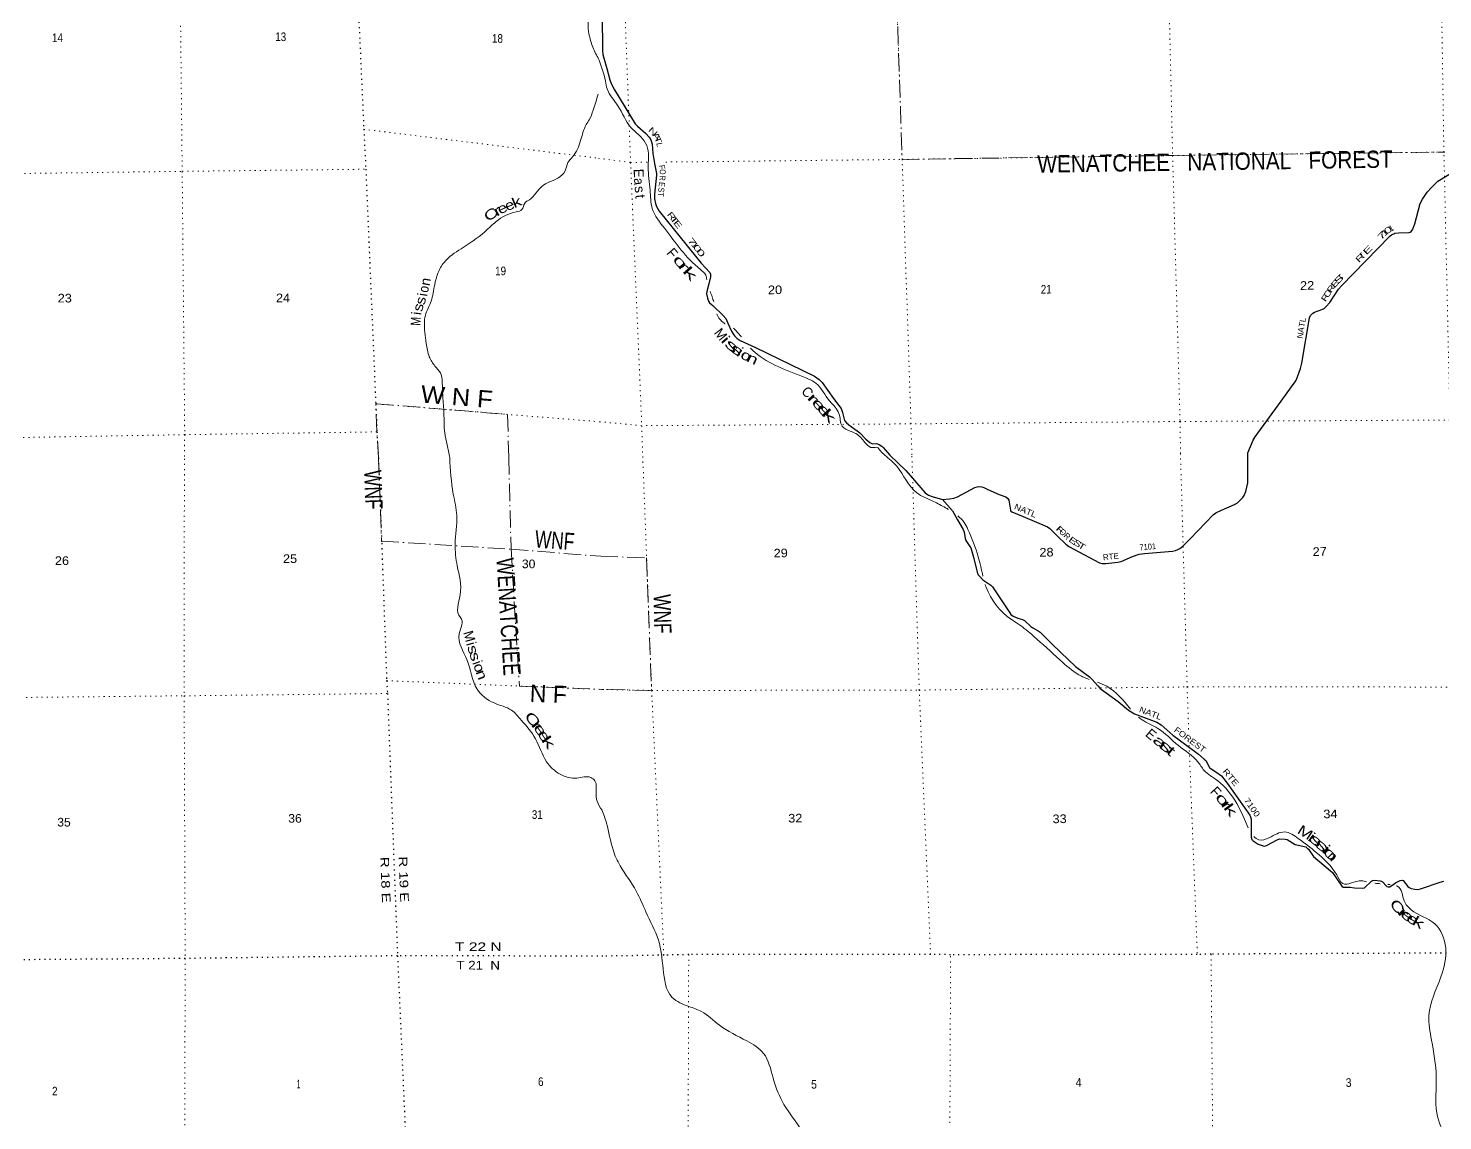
# Model space of a CAD drawing. Header units: feet. Extents: x -8 to 250644, y -192250 to 1368.
# Drawn here: x 112967 to 141658, y -58977 to -36819 of the extents above; entities that cross this region are included whole.
import ezdxf
from ezdxf.enums import TextEntityAlignment as Align

# ---------------------------------------------------------------- set-up
doc = ezdxf.new("R2010")
doc.units = ezdxf.units.FT
doc.header["$LTSCALE"] = 70
doc.linetypes.add('DOT_DASHED', pattern=[7.7, 5, -1.2, 0.3, -1.2])
doc.linetypes.add('DOTTED', pattern=[1.5, 0.3, -1.2])
for name, color, linetype, lineweight in [('29', 7, 'Continuous', 25), ('39', 7, 'Continuous', 13), ('44', 7, 'DOT_DASHED', 13), ('6', 7, 'DOTTED', 25), ('7', 7, 'DOTTED', 13)]:
    doc.layers.add(name, color=color, linetype=linetype, lineweight=lineweight)
doc.layers.add('30', color=7, linetype='Continuous')
doc.layers.add('41', color=7, linetype='Continuous')

msp = doc.modelspace()

# ---------------------------------------------------------------- linework, layer by layer
at = {"layer": '29'}
for points in [[(124605.72, -36560.09), (124613.02, -37268.68), (124621.72, -37348.9), (124702.48, -37632.33), (124760.68, -37865.55), (124788.91, -37938.62), (124861.01, -38070.42), (125278.73, -38759.95), (125322.18, -38805.17), (125492.67, -38955.44), (125559.56, -39030.58), (125591.71, -39079.78), (125610.86, -39122.01), (125623.86, -39166.84), (125634.8, -39357.37), (125668.62, -39564.52), (125704.24, -39730.79), (125708.02, -39766.75), (125706.67, -39799.82), (125668.3, -40183.1), (125672.08, -40281.51), (125686.8, -40375.45), (125709.91, -40432.91), (125766.58, -40528.08), (126613.9, -41583.53), (126791.67, -41772.78), (126806.8, -41806.84), (126803.01, -41859.83), (126773.61, -41999.26), (126731.15, -42155.06), (126727.37, -42204.26), (126741.56, -42295.21), (126761.41, -42355.66), (126787.88, -42385.94), (126853.56, -42443.69), (127064.73, -42642.1), (127115.06, -42707.66), (127158.66, -42800.71), (127230.47, -42965.45), (127270.13, -43029.38), (127296.61, -43063.44), (127345.78, -43108.86), (127409.27, -43149.9), (127704.65, -43285.59), (128913.57, -43873.42), (129008.13, -43941.55), (129068.65, -44002.11), (129297.48, -44331.4), (129407.17, -44467.66), (129452.56, -44532), (129482.81, -44611.49), (129526.34, -44773.72), (129562.24, -44823.44), (129611.42, -44865.08), (129779.94, -44984.04), (129834.58, -45027.83), (129954.6, -45154.42), (130038.82, -45220.86), (130090.39, -45248.47), (130171.01, -45244.13), (130224.16, -45258.71), (130280.25, -45294.02), (130311.15, -45323.06), (130355.47, -45376.23), (130443.4, -45475.87)], [(137703.66, -45432.88), (137811.72, -45174.13), (137851.32, -45107.31), (138384.39, -44379.01), (138675.88, -43968.04), (138713.36, -43886.7), (138776.12, -43718.24), (138802.02, -43612.66), (138956.41, -42692.39), (138978.48, -42643.31), (139022.23, -42597.55), (139057.91, -42578.97), (139207.13, -42520.36), (139254.6, -42499.48), (139296.2, -42465.42), (139367.38, -42380.88), (139546.79, -42108.5), (139606.36, -42045.29), (140587.14, -41035.86), (140621.93, -41008.22), (140642.86, -40995.03), (140663.54, -40985.51), (140686.35, -40978), (140758.01, -40968.78), (140979.75, -40963.89), (141000.29, -40955.29), (141019.08, -40940.09), (141045.56, -40906.02), (141089.27, -40782.35), (141201.14, -40375.41), (141246.02, -40285.29), (141342.54, -40143.43), (141427.58, -40050.62), (141520.6, -39959.61), (141561.86, -39921.94), (142251.02, -39497.93)], [(130443.4, -45475.87), (130769.6, -45791.36), (131160.58, -46243.61), (131224.08, -46287.16), (131302.64, -46317.37), (131510.59, -46376.83)], [(131510.59, -46376.83), (131656.39, -46366.29), (131743.38, -46351.78), (131816.04, -46321.5), (132167.78, -46134.17), (132212.59, -46119.65), (132252.85, -46115.13), (132310.13, -46118.34), (132347.03, -46132.84), (132432.84, -46176.7), (132658.87, -46272.23), (132795.15, -46325.4), (132834.92, -46353.89), (132858.42, -46391.34), (132887.41, -46594.45), (132900.59, -46610.28), (132917.7, -46626.6), (133145.73, -46722.13), (133641.81, -46933.1), (133691.41, -46967.69), (133846.16, -47117.03), (134016.49, -47285.04), (134076.26, -47330.38), (134695.73, -47660.1), (134752.85, -47673.79), (134824.9, -47675.93), (135064.78, -47649.55), (135132.26, -47632.25), (135367.66, -47531.01), (135499.72, -47488.65), (135611.17, -47471.89), (136174.34, -47423.65), (136240.45, -47410.83), (136287.9, -47392.37), (136327.44, -47371.27), (136387.76, -47322.49), (136533.12, -47175.41), (137000.98, -46685.86), (137057.62, -46647.2), (137170.48, -46592.89), (137431.8, -46479.51), (137492.57, -46444.09), (137537.38, -46404.53), (137605.92, -46338.58), (137630.98, -46298.1), (137666.55, -46214.61), (137704.06, -46036.86), (137703.66, -45432.88)], [(131510.59, -46376.83), (131711.09, -46608.96), (131743.37, -46653.8), (131815.54, -46789.25), (131933.17, -46983.52), (131952.18, -47037.68), (131970.07, -47165.52), (131982.69, -47208.2), (132068.97, -47328.34), (132088.69, -47358.08), (132137.58, -47544.9), (132212.48, -47853.78), (132236.31, -47902.78), (132260.04, -47934.43), (132330.82, -48003.9), (132492.99, -48115.73), (132526.28, -48150.73), (132821.53, -48593.71)], [(132821.53, -48593.71), (132874.23, -48674.32), (132900.4, -48708.45), (132945.4, -48742.91), (133036.48, -48786.24), (133135.19, -48811.49), (133176.46, -48829.89), (133304.7, -48953.88), (133343.44, -48980.3), (133454.79, -49037.65), (133491.06, -49064.71), (133723.29, -49295.63), (133913.66, -49481.62), (134208.22, -49765.61), (134495.39, -49972.1), (134550.64, -50025.32), (134658.92, -50153.4), (134711.55, -50209.5), (135071.45, -50473.09), (135286.2, -50652.65), (135403.85, -50720.79), (135860.86, -50895.32), (135947.92, -50945.64), (136184.3, -51153.55), (136623.33, -51479.09)], [(136623.33, -51479.09), (136706.92, -51541.08), (136820.37, -51641.8), (136851.17, -51673.05), (136927.52, -51811.28), (136962.72, -51842.27), (137053.65, -51901.16), (137168.33, -51984.71), (137288.1, -52129.15), (137742.99, -52778.67), (137761.44, -52811.65), (137773.86, -52858.09), (137770.72, -53125.1), (137774.62, -53227.09), (137787.8, -53273.26), (137811.52, -53300.95), (137915.33, -53369.49), (138017.14, -53401.19), (138048.77, -53405.14), (138085.21, -53396.97), (138298.58, -53277.74), (138349.28, -53258.75), (138460.34, -53265.1), (138502.17, -53274.57), (138668.44, -53372.74), (138878.35, -53424.16), (138910.75, -53446.03), (138934.48, -53469.77), (139034.78, -53616.31), (139383.29, -53906.11), (139424.78, -53941.92), (139609.3, -54218.89), (139640.04, -54236.41), (139777.89, -54239.91), (139871.82, -54253.62), (140036.34, -54261.09), (140069.57, -54250.89), (140212.96, -54118.65), (140241.95, -54101.51), (140273.58, -54100.19), (140392.21, -54113.38), (140428.74, -54127.11), (140526.64, -54228.13), (140554.94, -54235.05), (140584.64, -54233.4), (140671.53, -54174.01)], [(140671.53, -54174.01), (140700.5, -54154.21), (140726.98, -54135.8), (140798.16, -54101.51), (140838.15, -54095.49), (140856.15, -54106.79), (140951.05, -54228.13), (140976.47, -54245.54), (141019.58, -54265.05), (141093.39, -54282.19), (141152.38, -54285.05), (141204.1, -54275.6), (141607.36, -54136.82), (141678.59, -54116.02)]]:
    msp.add_lwpolyline(points, dxfattribs=at)
at = {"layer": '39'}
for points in [[(122144.32, -30085.33), (122121.87, -30108.52), (122042.36, -30284.11), (122067.79, -30513.47), (122104.46, -30954.16), (122173.72, -31104.76), (122237.16, -31295.66), (122203.76, -31440.8), (122166.39, -31594.01), (122208, -31839.39), (122271.62, -32060.48), (122289.29, -32342.23), (122301.87, -32432.76), (122371.27, -32609.53), (122370.38, -32810.86), (122380.4, -33163.11), (122427.5, -33309.81), (122527.18, -33502.53), (122621.05, -33737.55), (122734.47, -33867.78), (122817.78, -34012.27), (122855.09, -34207.34), (122887.89, -34315.87), (122991.23, -34444.15), (123183.6, -34658.5), (123308.97, -34768.53), (123513, -34908.32), (123678.95, -35078.53), (123835.04, -35283.01), (124024.94, -35416.84), (124115.02, -35692.15), (124156.78, -35963.7), (124274.8, -36198.59), (124336.32, -36403.6), (124329.48, -36621.06), (124322.55, -36820.4), (124363.99, -37035.59), (124402.98, -37170.25), (124525.97, -37420.49)], [(124522.59, -37408.85), (124674.5, -37891.42), (124708.88, -38049.89), (124926.61, -38390.85), (125189.92, -38829.75), (125489.71, -39149.4), (125546.86, -39355.84), (125540.74, -39633.61), (125581.47, -40099.85), (125624.97, -40477.52), (125875.69, -40878.36), (126600.56, -41713.07), (126708.62, -41826.21), (126728.04, -41919.38)], [(124528.15, -38157.02), (124424.39, -38482.73), (124344.97, -38674.43), (124283.14, -38773.41), (124170.25, -39098.16), (124009.09, -39425.19), (123913.16, -39544.49), (123855.74, -39711.91), (123707.64, -39857.67), (123388.61, -40022.51), (123130.56, -40297.73), (123036.37, -40366.69), (122980.74, -40493.83), (122860.27, -40542.81), (122460.09, -40737.49), (122226.66, -40948.95), (121745.61, -41289.83), (121403.06, -41567.53), (121275.5, -41787.67), (121210.4, -42021.56), (121137.8, -42352.12), (121022.7, -42642.66), (121008.51, -42982.96), (121037.95, -43210.29), (121101.83, -43479.71), (121215.58, -43670.33), (121327.03, -43808.62), (121362.27, -43993.64), (121375.97, -44283.47), (121398.03, -44631.62), (121414.31, -45024.11), (121461.96, -45269.45), (121515.21, -45526.72)], [(126796.49, -42158.3), (126839.41, -42269.02), (126870.67, -42367.38)], [(126934.39, -42607.99), (126949.21, -42647.75), (127096.16, -42812.65), (127100.28, -42815.77)], [(127270.37, -42898.8), (127274.2, -42902.65), (127419.06, -43061.55), (127435.55, -43080.22)], [(127615.34, -43305.38), (127702.87, -43387.47), (128738.69, -43909.83), (128945.13, -44019.55), (129223.45, -44383.78), (129411.74, -44630.59), (129477.66, -44889.21), (129639.8, -44991.52), (129785.39, -45059.85), (129956.7, -45242.51), (130098.47, -45324.99), (130184.77, -45319.72), (130252.07, -45391.19), (130341.65, -45476.43)], [(121515.14, -45525.99), (121588.46, -46267.51), (121657.85, -46703.85), (121625.01, -47281.17), (121668.27, -47721.58), (121727.96, -48312.82), (121731.03, -48767.38), (121735.06, -48771.4), (121709.68, -49097.28), (121863.72, -49621.98), (122070.22, -50220.99), (122414.72, -50503.98), (122768.95, -50650.18), (122966.47, -50850.97), (123254.89, -51230.6), (123479.17, -51694.83), (123757.25, -51949.78), (124097.24, -52027.61), (124374.69, -52013.04), (124461.32, -52083.28), (124483.98, -52316.56), (124504.51, -52495.54), (124607.27, -52680.65)], [(130341.65, -45476.43), (130583.24, -45702.24), (130990.19, -46242.76), (131330.64, -46417.09), (131572.95, -46544.76), (131633.77, -46578.59)], [(131819.16, -46706.73), (131950.64, -46841.57), (132026.87, -46984.58), (132236.67, -47536.79), (132330.05, -47930.8)], [(132375.13, -48100.67), (132393.74, -48152.53), (132908.3, -48810.39), (133051.15, -48903.45), (133357.13, -49148.01), (133892.83, -49630.79), (134277.38, -49931.94), (134485.5, -50028.63)], [(134657.96, -50081.08), (134842.52, -50164.02), (135324.81, -50630.68)], [(135489.2, -50790.7), (135559.5, -50843.39), (135879.69, -51018.34), (136297.59, -51367.92), (136689.49, -51695.27), (136819.14, -51870.75), (137089.16, -52078.96), (137480.4, -52543.05), (137714.4, -53034.55)], [(124602.78, -52672.57), (124695.66, -52941.07), (124827.53, -53484.52), (124974.53, -53806.85), (125299.27, -54320.94), (125493.98, -54739.98), (125748.17, -55314.1), (125843.71, -55895.61), (126027.6, -56475.47), (126368, -56659.85), (126622.48, -56761.43), (126986.52, -57040.42), (127543.1, -57358.39), (127881.17, -57611.13), (128073.51, -58104.56), (128257.89, -58581.88), (128596.73, -59087.97), (128811.05, -59603.62), (128865.58, -59949.7), (129075.48, -60135.55), (129361.07, -60444.37), (129822.29, -60967.06), (130179.35, -61443.07), (130309.06, -62016.68), (130329.34, -62386.75), (130316.82, -62897.44), (130485.98, -63203.78), (130951.18, -63734.52), (131196.69, -64027.09), (131319.16, -64439.81), (131397.8, -64781.97), (131402.87, -64977.03), (131666.92, -65175.17), (132072.19, -65643.34), (132310.59, -66161.09), (132579.68, -66560.33), (133174.09, -66944.82), (133263.16, -67206.59), (133260.89, -67671.07), (133220.3, -68173.61), (133399.7, -68439.77), (133851.51, -68833.73), (133882.09, -69149.55), (133963.08, -69421.34), (134184.85, -69643.43), (134435.43, -69720.87), (134645.88, -69794.12), (134927.76, -70040.59), (135539.73, -70527.7), (135720.44, -70524.42), (136244.41, -70530.59), (136456.48, -70682.27), (136705.11, -71161.86), (136873.87, -71550.63), (137070.62, -71961.64), (137241.64, -72710.36), (137315.13, -73697.96)], [(137826.14, -53210.81), (137926.52, -53280.83), (138133.52, -53237.44), (138453.31, -53120.12), (138735.73, -53256), (139091.74, -53534.95), (139507.08, -53992.23), (139628.73, -54164.52), (140012.46, -54109.79), (140112.95, -54129.02)], [(140282.11, -54160.39), (140289.27, -54161.19), (140392.29, -54170.62)], [(140543.85, -54181.94), (140555.27, -54182.9), (140594.97, -54185.51)], [(140723.6, -54209.97), (140736.32, -54216.27), (140877.78, -54519.51), (141017.44, -54699.05), (141495.89, -54982.52), (141718.38, -55470.04), (141621.15, -56058.81), (141376.41, -56844.03), (141430.2, -57340.91), (141526.94, -58089.33), (141539.45, -58817.29), (141761.7, -59353.07), (142110.89, -59794.87), (142359.15, -60348.85), (142631.02, -61413.68), (142962.96, -62512.93), (143191.01, -63507.2), (143382.47, -63767.38), (143844.59, -64107.09), (143894.33, -64612), (143889.43, -65205.17), (143865.43, -65599.18)]]:
    msp.add_spline(points, degree=3, dxfattribs=at)
at = {"layer": '44'}
for points in [[(142986.91, -35198.27), (141615.71, -35218.7), (141595.62, -33901.53), (140226.77, -33921.25), (140213.84, -32533.84), (138807.09, -32567.33), (138785.08, -31218.84), (137404.42, -31232.13), (137438.44, -32566.51), (136018.95, -32600.36), (136054.82, -33985.18), (130512.33, -34091), (130692.86, -39479.07), (136179.49, -39400.22), (141682.3, -39329.18)], [(120068.06, -45533.6), (120039.81, -45005.53), (120014.5, -44435.94), (120027.6, -44433.77), (122689.87, -44650.53), (122711.66, -45519.1)], [(120068.06, -45533.6), (120134.32, -47220.87), (122755.51, -47385.09), (124578.54, -47528.24)], [(122711.66, -45519.1), (122759.24, -47371), (122928.62, -50161.31), (124592.5, -50228.67)], [(124578.54, -47528.24), (125506.73, -47559.03), (125612.22, -50250.35), (124592.5, -50228.67)]]:
    msp.add_lwpolyline(points, dxfattribs=at)
at = {"layer": '6'}
for points in [[(119109.53, -24406.43), (119256.85, -27670.28), (119314.97, -29069.12), (119517.63, -33291.67), (119569.99, -34380.51), (119772.12, -38866.79), (119812.87, -39677.88), (120014.5, -44435.94), (120039.81, -45005.53), (120068.06, -45533.6)], [(120068.06, -45533.6), (120135.01, -47261.7), (120236.03, -50051.28), (120252.72, -50312.73), (120456.17, -55632.43), (120649.64, -59985.38), (120693.84, -60972.18), (120917.27, -66239.55), (121183.05, -71557.12), (121406.61, -76880.81), (121664.26, -82164.2), (121545.91, -87450.28)], [(124623.17, -55638.46), (120456.17, -55632.43), (116149.29, -55686.36), (110826.95, -55728.03), (107644.03, -55734.9)], [(155779.21, -55547.67), (152842.48, -55545.8), (147588.59, -55588.07), (147445.32, -55586.87), (142224.72, -55574.96), (142050.57, -55574.29), (136959.58, -55599.34), (136680.49, -55604.23), (131675.36, -55609.85), (131269.84, -55604.17), (126363.1, -55606.17), (125859.11, -55620.19), (124623.17, -55638.46)]]:
    msp.add_lwpolyline(points, dxfattribs=at)
at = {"layer": '7'}
for p, q in [((119772.12, -38866.79), (124533.8, -39454.95)), ((124564.73, -44800.78), (120014.5, -44435.94)), ((120236.03, -50051.28), (124592.5, -50228.67)), ((136514.03, -51360.78), (136680.49, -55604.23))]:
    msp.add_line(p, q, dxfattribs=at)
for points in [[(125512.94, 348.61), (125540.68, -1502.55), (125577.41, -6949.03), (125632.18, -12393.24), (125737.14, -17977.58), (125676.9, -23385.2), (124767.27, -28813.09), (124985.59, -34174.46), (125183.88, -39540.14), (125411.93, -44879.23), (125430.8, -45504.2)], [(130889.48, -45473.31), (130873.05, -44843), (130692.86, -39479.07), (130512.33, -34091), (130345.8, -28698.71), (131060.51, -23265.57), (131062.11, -17830.62), (130999.19, -12378.48), (130924.53, -6948.64), (130912.08, -1513.89), (130919.43, 379.3)], [(136241.25, 410.76), (136255.67, -1547.76), (136285.64, -6942.02), (136343.92, -12349.96), (136416.2, -17753.67), (136449.89, -23127.75), (135914.23, -28580.44), (136054.82, -33985.18), (136179.49, -39400.22), (136329.98, -44794.75), (136338.85, -45441.15)], [(141846.91, -45407.3), (141805.24, -44764.36), (141682.3, -39329.18), (141595.62, -33901.53), (141494.82, -28470.05), (141827.34, -22998.15), (141758.71, -17711.09), (141710.08, -12274.85), (141645.24, -6882.95), (141628.25, -1500.73), (141651.38, 444.04)], [(116032.37, -22119.62), (116046.05, -29043.1), (116032.83, -34458.44), (116088.37, -39720.61), (116140.32, -45061.3), (116133.06, -45550.57)], [(125898.72, -39532.21), (130692.86, -39479.07), (136179.49, -39400.22), (141682.3, -39329.18), (147209.12, -39251.76), (152681.23, -39140.91), (155663.35, -39149.17)], [(124533.8, -39454.95), (125183.88, -39540.14), (125562.26, -39535.95)], [(93401.49, -39907.72), (94831.61, -39902.49), (100153.83, -39854.96), (105480.13, -39815.46), (110792.43, -39792.15), (116088.37, -39720.61), (119812.87, -39677.88)], [(155704.52, -44626.77), (152702.15, -44605.73), (147276.08, -44705.85), (141805.24, -44764.36), (136329.98, -44794.75), (130873.05, -44843), (125411.93, -44879.23), (124564.73, -44800.78)], [(120039.81, -45005.53), (116140.32, -45061.3), (110796.21, -45155.26), (105546.25, -45170.18), (100175.62, -45199.86), (94847.13, -45207.16), (93423.35, -45209.79)], [(116133.06, -45550.57), (116128.8, -50358.29), (116149.29, -55686.36), (116135.59, -61012.48), (116155.98, -66298.31), (116154.82, -69397.94)], [(125430.8, -45504.2), (125612.22, -50250.35), (125859.11, -55620.19)], [(131269.84, -55604.17), (131038.97, -50242.44), (130889.48, -45473.31)], [(136338.85, -45441.15), (136474.03, -50178.25), (136504.75, -51086.4)], [(124592.5, -50228.67), (125612.22, -50250.35), (131038.97, -50242.44), (136474.03, -50178.25), (141826.45, -50180.08), (147347.65, -50156.46), (152758.98, -50017.78), (155741.77, -50103.65)], [(93446.55, -50523.85), (94881.64, -50504.76), (100214.09, -50489.22), (105598.61, -50430.26), (110820.57, -50412), (116128.8, -50358.29), (120252.72, -50312.73)], [(126363.1, -55606.17), (126347.35, -60900.54), (126393.77, -66209.23), (126490.51, -71491.99), (126478.6, -76822.56)], [(131774.67, -71495.55), (131700.01, -66212.88), (131653.56, -60910.22), (131675.36, -55609.85)], [(136959.58, -55599.34), (137006.05, -60897.98), (137018.38, -66198.49), (137068.03, -71670.07)]]:
    msp.add_lwpolyline(points, dxfattribs=at)

# ---------------------------------------------------------------- texts
at = {"layer": '30'}
for s, rotation, width, p in [('N', 316.607, 1.6, (125598.2, -38958.09)), ('A', 306.676, 1.6, (125663.88, -39046.55)), ('T', 293.393, 1.35, (125687.16, -39106.81)), ('F', 277.092, 0.85, (125764.19, -39643.38)), ('R', 266.283, 0.7, (125771.1, -39854.91)), ('O', 273.001, 0.7, (125776.96, -39734.53)), ('T', 267.2, 0.85, (125737.75, -40187.48)), ('S', 264.283, 0.8, (125748.01, -40089.6)), ('E', 264.283, 0.8, (125758.84, -39981.42)), ('R', 308.758, 1.45, (125968.24, -40663.91)), ('T', 308.758, 1.8, (126025.9, -40743.23)), ('E', 308.758, 1.6, (126094.62, -40833.54)), ('7', 45.825, 2.05, (140463.27, -41062.85)), ('1', 42.466, 1.2, (140523.09, -41006.21)), ('0', 35.625, 1.85, (140580.73, -40961.82)), ('1', 30.043, 0.75, (140643.95, -40925.99)), ('7', 308.758, 1.85, (126383.99, -41185.58)), ('1', 308.758, 1.05, (126438.34, -41251.4)), ('0', 308.758, 1.95, (126492.11, -41321.27)), ('0', 308.758, 1.95, (126562.31, -41409.63)), ('E', 45.825, 1.8, (140177.33, -41357.57)), ('R', 45.825, 1.65, (140025.07, -41514.56)), ('S', 45.825, 1.8, (139594.85, -41951.07)), ('O', 56.628, 1.25, (139373.38, -42233.29)), ('R', 56.628, 1.3, (139441.11, -42132.41)), ('E', 48.698, 1.7, (139522.38, -42031.79)), ('F', 56.628, 1.55, (139320.44, -42316.68)), ('NATL', 336.961, 1.15, (133171.26, -46656.99)), ('F', 316.019, 1.9, (133863.54, -47040.79)), ('E', 324.975, 1.5, (134122.92, -47260.76)), ('S', 327.975, 1.4, (134217.59, -47318.1)), ('T', 328.975, 1.55, (134308.67, -47374.41)), ('7101', 4.896, 0.75, (135679.71, -47394.81)), ('NATL', 339.098, 1.15, (135709.94, -50767.7)), ('FOREST', 323.443, 1.15, (136496.06, -51296.93)), ('RTE', 309.666, 1.25, (137312.78, -52049.38)), ('7100', 305.005, 1.2, (137742, -52655.25))]:
    msp.add_text(s, height=120, rotation=rotation, dxfattribs=dict(at, width=width)).set_placement(p, align=Align.CENTER)
for s, rotation, p in [('L', 280.286, (125713.95, -39192.54)), ('T', 45.825, (140064.24, -41475.92)), ('T', 45.825, (139630.56, -41914)), ('O', 315.393, (133910.63, -47084.49)), ('R', 315.393, (133997.94, -47164.58)), ('RTE', 6.276, (134931.95, -47593.74))]:
    msp.add_text(s, height=120, rotation=rotation, dxfattribs=at).set_placement(p, align=Align.CENTER)
at = {"layer": '30', "width": 1.05}
msp.add_text('NATL', height=120, rotation=80.476, dxfattribs=at).set_placement((138815.24, -43120.45))
at = {"layer": '41'}
for s, rotation, p in [('E', 272.171, (125245.94, -39673.14)), ('t', 276.21, (125277.52, -40201.77)), ('F', 310.815, (125902.25, -41382.43)), ('M', 308.346, (126864.46, -43000.3)), ('C', 312.578, (128633.59, -44194.58))]:
    msp.add_text(s, height=200, rotation=rotation, dxfattribs=at).set_placement(p)
for s, rotation, width, p in [('a', 275.777, 0.95, (125247.19, -39865.43)), ('s', 276.175, 1.05, (125264.1, -40027.32)), ('o', 311.383, 1.9, (126023.79, -41516.73)), ('r', 311.383, 2.1, (126128.36, -41642.75)), ('k', 311.383, 2.1, (126223.96, -41750.6)), ('i', 310.115, 1.7, (127003.08, -43160.61)), ('s', 318.886, 2.15, (127067.51, -43240.65)), ('s', 327.238, 1.85, (127185.08, -43356.12)), ('i', 327.238, 1.4, (127315.98, -43448.35)), ('o', 334.369, 1.35, (127394.98, -43501.89)), ('n', 335.243, 1.45, (127520.69, -43564.64)), ('r', 312.126, 2.15, (128747.87, -44318.98)), ('e', 312.221, 1.9, (128838.07, -44416.32)), ('e', 312.347, 1.95, (128940.53, -44528.97)), ('k', 312.036, 2.15, (129036.54, -44637.24))]:
    msp.add_text(s, height=200, rotation=rotation, dxfattribs=dict(at, width=width)).set_placement(p)
for s, rotation, width, p in [('r', 31.312, 1.7, (122530.26, -40605.23)), ('e', 23.071, 1.3, (122619.45, -40558.27)), ('e', 22.279, 1.25, (122765.4, -40496.14)), ('k', 22, 1.4, (122910.52, -40433.94)), ('C', 35.361, 1.45, (122408.78, -40672.63)), ('o', 81.422, 0.9, (121086.46, -42123.72)), ('n', 80.124, 1.05, (121119.91, -41976.32)), ('s', 78.044, 1.2, (120973.25, -42499.88)), ('s', 78.598, 1.2, (121022.59, -42361.54)), ('M', 87.032, 0.8, (120923.67, -42766.84)), ('s', 286.907, 1.35, (121892.77, -49447.41)), ('s', 287.182, 1.35, (121936.74, -49588.44)), ('o', 290.524, 1.2, (122021.93, -49822.77)), ('n', 290.285, 1.3, (122071, -49964.94)), ('C', 311.071, 1.65, (123119.26, -50901.49)), ('r', 308.582, 2, (123207.77, -51015.99)), ('e', 305.861, 1.7, (123273.55, -51106.59)), ('e', 303.546, 1.6, (123348.64, -51224.14)), ('k', 306.195, 1.9, (123438.36, -51357.77)), ('a', 320.094, 1.9, (135861.63, -51368.02)), ('s', 320.08, 2.1, (135977.51, -51458.25)), ('t', 320.08, 1.8, (136085.44, -51552.9)), ('o', 309.26, 1.8, (137114.39, -52523.86)), ('r', 306.049, 1.9, (137197.68, -52630.41)), ('k', 306.049, 1.9, (137273.54, -52729.27)), ('M', 326.6, 1.35, (138814.82, -53212.33)), ('i', 322.972, 1.55, (138941.57, -53305.11)), ('s', 322.972, 2, (139026.32, -53364.31)), ('s', 318.517, 2.2, (139140.9, -53467.03)), ('i', 319.5, 1.7, (139232.98, -53548.16)), ('o', 315.063, 2.05, (139310.99, -53633.8)), ('C', 307.537, 1.55, (140657.13, -54693.57)), ('r', 314.213, 2.25, (140789.01, -54828.19)), ('e', 321.368, 1.8, (140880.67, -54894.19)), ('e', 326.45, 1.6, (140996.35, -54972.38)), ('k', 329.566, 1.7, (141114.81, -55039.56))]:
    msp.add_text(s, height=200, rotation=rotation, dxfattribs=dict(at, width=width)).set_placement(p, align=Align.CENTER)
for s, rotation, p in [('i', 81.628, (121062.28, -42235.79)), ('i', 83.462, (120939.61, -42611.14)), ('M', 285.813, (121817.07, -49178.82)), ('i', 285.813, (121856.66, -49328.59)), ('i', 288.682, (121983.1, -49714.17)), ('E', 320.094, (135678.67, -51216.99)), ('F', 312.364, (136980.82, -52371.14)), ('n', 315.063, (139355.82, -53680.56))]:
    msp.add_text(s, height=200, rotation=rotation, dxfattribs=at).set_placement(p, align=Align.CENTER)
at = {"layer": '44'}
for s, rotation, width, p in [('WENATCHEE   NATIONAL   FOREST', 0.823, 0.9, (133437.87, -39749.07)), ('W N F', 355.416, 1.1, (120917.68, -44407.83)), ('WNF', 272.219, 0.75, (119777.36, -45787.71)), ('WNF', 355.51, 0.75, (123231.94, -47347.27)), ('WENATCHEE', 273.474, 0.8, (122463.4, -47570.23)), ('WNF', 271.312, 0.75, (125647.99, -48301.48))]:
    msp.add_text(s, height=350, rotation=rotation, dxfattribs=dict(at, width=width)).set_placement(p)
msp.add_text('N F', height=350, rotation=357.668, dxfattribs=at).set_placement((123133.42, -50478.52))
at = {"layer": '6'}
for s, rotation, width, p in [('R 18 E', 272.19, 1.3, (120107.73, -53628.52)), ('R 19 E', 272.19, 1.3, (120477.8, -53619.04)), ('T 22 N', 359.917, 1.35, (121622.11, -55534.12)), ('T 21  N', 359.917, 1.15, (121651.97, -55909.16))]:
    msp.add_text(s, height=175, rotation=rotation, dxfattribs=dict(at, width=width)).set_placement(p)
at = {"layer": '7'}
for s, width, p in [('14', 0.85, (113447.87, -37099.59)), ('13', 0.85, (117976.86, -37078.68)), ('18', 0.85, (122373.69, -37112.89)), ('19', 0.85, (122436.82, -41827.55)), ('23', 1.1, (113563.71, -42379.88)), ('24', 1.1, (117991.04, -42375.44)), ('26', 1.1, (113506.76, -47704.86)), ('25', 1.1, (118133.49, -47663.99)), ('30', 1.05, (122979.77, -47770.02)), ('36', 1.05, (118240.51, -52931.69)), ('31', 0.85, (123180.88, -52854.45)), ('35', 1.05, (113554.12, -53009.33)), ('1', 0.4, (118415.87, -58318.76)), ('6', 0.85, (123306.99, -58272.39)), ('2', 0.85, (113449.07, -58463.43))]:
    msp.add_text(s, height=175, dxfattribs=dict(at, width=width)).set_placement(p)
for s, rotation, width, p in [('20', 0.823, 1.1, (127972.53, -42213.52)), ('21', 0.823, 0.85, (133506.71, -42200.82)), ('22', 0.823, 1.1, (138765.24, -42125.03)), ('29', 1, 1.1, (128088, -47552.62)), ('28', 1, 1.1, (133479.26, -47535.64)), ('27', 1, 1.1, (139021.27, -47522.18)), ('32', 1, 1.1, (128382.93, -52929.79)), ('33', 1, 1.1, (133744.9, -52943.05)), ('34', 1, 1.1, (139239.04, -52843.78)), ('5', 1, 0.9, (128847.79, -58327.09)), ('4', 1, 0.9, (134216.06, -58288.59)), ('3', 1, 0.9, (139692.15, -58291.44))]:
    msp.add_text(s, height=175, rotation=rotation, dxfattribs=dict(at, width=width)).set_placement(p)

doc.saveas('drawing.dxf')
